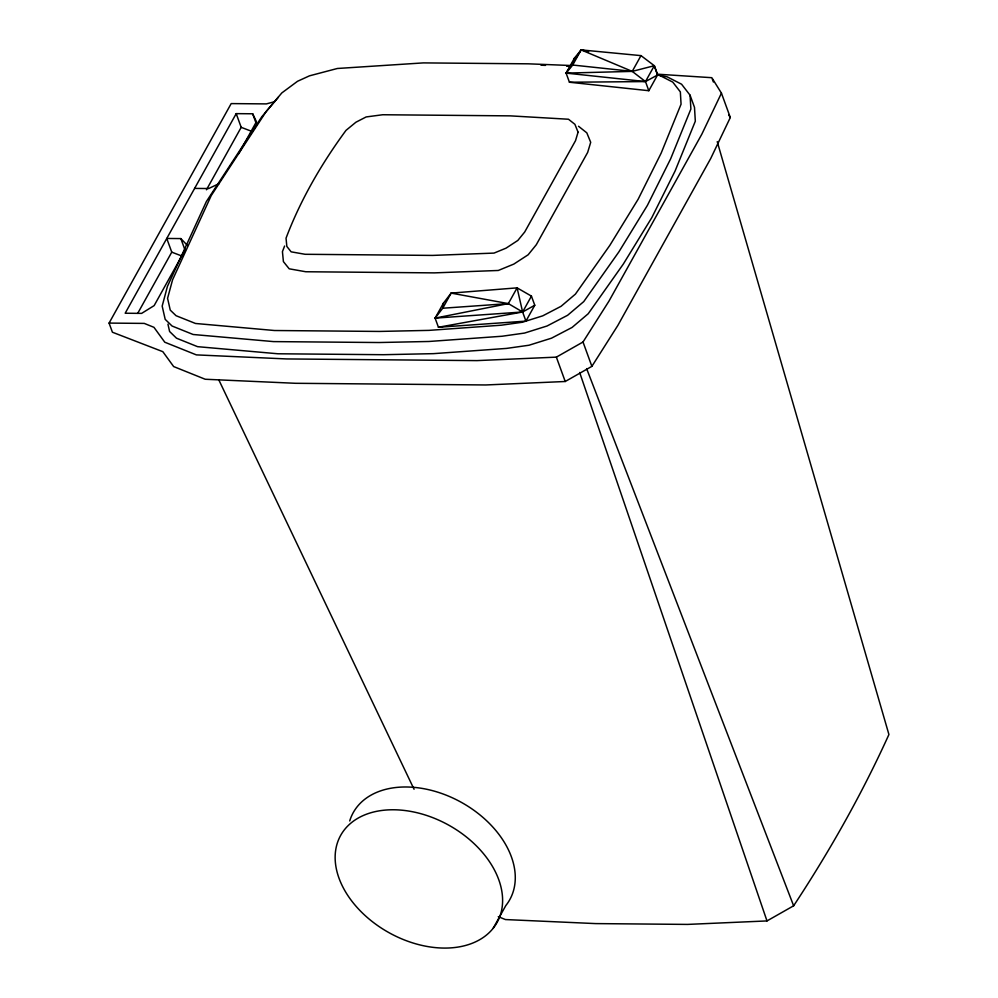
<?xml version="1.0" encoding="UTF-8"?>
<svg xmlns="http://www.w3.org/2000/svg" width="998" height="998" viewBox="0 0 998 998"><rect width="100%" height="100%" fill="white"/><g stroke="black" fill="none" stroke-linecap="round" stroke-linejoin="round"><path stroke-width="1.5" d="M571.567 65.544L528.279 63.822L423.339 62.899L337.349 68.488L309.48 75.836L297.541 81.275L281.835 92.914L266.279 111.352L211.277 195.496L172.579 279.789L167.577 298.315L170.246 310.104L176.06 315.705L195.508 323.477L274.475 330.513L379.415 331.436L428.99 330.375L501.42 325.186L522.428 322.229L525.934 321.119L534.766 305.251L531.435 296.119L517.101 287.861L451.146 293.113L443.461 303.118L442.725 308.232L435.103 318.125L438.434 327.257L525.934 321.119L542.762 315.83L561.088 306.286L575.409 294.123L609.853 245.333L638.146 199.238L661.163 153.106L681.06 104.191L680.349 91.891L672.777 82.11L659.715 75.424L657.545 75.012L645.481 81.574L569.434 82.235L566.103 73.104L574.461 58.084L581.135 49.9L640.99 55.626L654.314 65.706L657.632 74.838L648.812 90.706L569.434 82.235M573.825 61.103L574.461 58.084M721.442 93.151L701.868 134.119L608.992 301.084L583.019 342.002L556.36 357.134L476.932 360.615L286.638 358.943L196.369 354.889L164.782 342.214L153.954 327.319L144.248 323.402L109.081 323.09L112.412 332.222L162.824 351.67L173.652 366.565L205.226 379.252L295.495 383.294L485.789 384.966L565.23 381.498L591.876 366.353L617.849 325.435L710.726 158.482L730.311 117.515L721.442 93.151L711.811 77.694L656.846 74.151M109.081 323.09L231.187 103.592L266.354 103.904L274.724 101.671M238.634 153.729L256.449 121.694L252.669 113.784L236.202 113.635L125.174 313.235L141.629 313.384L154.154 305.6L185.329 249.55M137.712 313.36L171.756 252.157L166.766 238.46L180.838 238.584L187.562 245.558M206.449 189.795L241.192 127.332L236.202 113.635M648.812 90.706L645.481 81.574L566.103 73.104L572.715 65.032L581.135 49.9L588.595 51.509M534.766 305.251L522.615 311.987L435.103 318.125L443.461 303.118M454.227 293.225L451.146 293.113L442.725 308.232L508.344 303.604L522.615 311.987L525.934 321.119M640.99 55.626L632.233 71.382L566.103 73.104L581.135 49.9L632.233 71.382L645.481 81.574L654.314 65.706L657.545 75.012M435.103 318.125L508.344 303.604L517.101 287.861L522.615 311.987L438.434 327.257M522.615 311.987L531.435 296.119M493.149 928.315A89.508 61.502 29.1 0 0 415.243 812.31A89.508 61.502 29.1 0 0 348.252 896.142A89.508 61.502 29.1 0 0 493.149 928.315L505.811 905.573A89.508 61.502 29.1 0 0 511.4 856.858A89.508 61.502 29.1 0 0 406.323 786.985A89.508 61.502 29.1 0 0 349.712 820.955M278.405 97.18L261.813 116.754L206.386 201.521L167.415 286.438L162.175 306.112L165.181 319.335L172.068 326.022L193.125 334.492L273.502 341.603L379.003 342.526L428.978 341.478L502.094 336.239L524.574 333.058L547.054 325.997L567.637 315.268L583.768 301.583L618.885 251.883L647.39 205.388L670.631 158.857L690.878 109.032L690.067 95.197L681.559 84.206L667.113 76.821L657.021 74.912M498.276 916.675L505.45 919.557L595.719 923.599L687.547 924.41L766.988 920.929L793.635 905.797A1850.754 1053.601 -20 0 0 888.919 734.516L717.238 141.654M219.123 183.595L208.669 188.535L194.61 188.41M654.314 65.706L632.233 71.382L572.715 65.032M540.991 65.207L545.519 65.381M566.664 66.217L571.193 66.392M451.146 293.113L508.344 303.604M241.192 127.332L252.082 131.487M171.756 252.157L182.609 256.299M578.516 126.259L586.812 132.846L590.704 142.315L587.672 152.395L536.288 244.747L528.142 254.789L513.808 264.096L498.289 270.47L434.392 272.878L305.787 271.755L289.195 268.811L283.407 261.613L282.434 251.658A686.375 390.742 -20 0 1 284.605 246.019M728.702 114.932L730.311 117.515M218.787 379.826L414.058 789.268M586.624 368.611L793.635 905.797M712.335 79.129L713.37 81.998M690.067 95.197L694.496 107.372L695.319 121.207L675.072 171.032L651.831 217.576L623.313 264.071L588.196 313.759L572.079 327.444L551.482 338.185L529.002 345.233L506.522 348.414L433.406 353.654L383.432 354.702L277.943 353.779L197.567 346.668L176.496 338.197L169.61 331.511L167.951 324.163M583.019 342.002L591.876 366.353M556.36 357.134L565.23 381.498M252.669 113.784L256.212 123.503M180.838 238.584L184.954 249.887M579.663 372.479L766.988 920.929M578.067 132.173L575.522 140.668L524.711 231.998L517.837 240.443L505.998 248.178L494.022 253.093L432.658 255.413L305.101 254.29L291.129 251.833L286.838 246.419L286.039 238.185A675.309 384.442 -20 0 1 346.007 130.364L355.924 122.218L366.166 116.941L382.733 114.745L510.29 115.868L568.486 119.236L574.898 124.313L578.067 132.173"/></g></svg>
